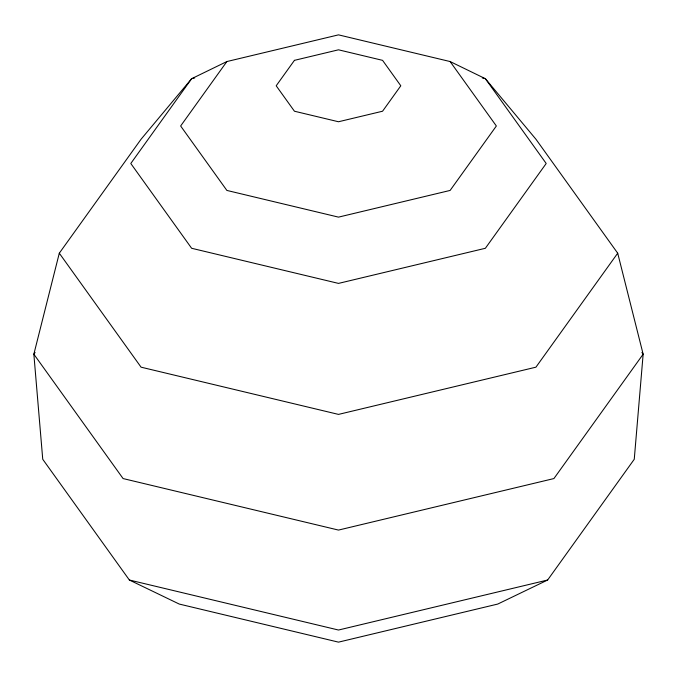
<?xml version="1.0" encoding="UTF-8"?>
<svg xmlns="http://www.w3.org/2000/svg" width="677" height="677" viewBox="0 0 677 677"><rect width="100%" height="100%" fill="white"/><g stroke="black" fill="none" stroke-linecap="round" stroke-linejoin="round"><path stroke-width="1.02" d="M59.297 253.198L33.85 354.198L42.744 459.277L129.366 580.02L179.253 604.062L338.5 642.143L497.747 604.062L547.634 580.02L634.256 459.277L643.15 354.198L617.703 253.198L535.93 139.217L485.367 78.693L450.12 61.548L338.5 34.857L226.88 61.548L191.633 78.693L141.07 139.217L59.297 253.198L141.07 367.179L338.5 414.4L535.93 367.179L617.703 253.198M226.88 61.548L180.641 125.99L226.88 190.432L338.5 217.131L450.12 190.432L496.359 125.99L450.12 61.548M35.077 352.48L33.85 354.198L123.079 478.563L338.5 530.083L553.921 478.563L643.15 354.198L641.923 352.48M194.714 77.957L191.633 78.693L130.796 163.487L191.633 248.281L338.5 283.401L485.367 248.281L546.204 163.487L485.367 78.693L482.286 77.957M547.634 580.02L338.5 630.033L129.366 580.02M294.436 60.346L276.191 85.784L294.436 111.223L338.5 121.758L382.564 111.223L400.809 85.784L382.564 60.346L338.5 49.81L294.436 60.346"/></g></svg>
